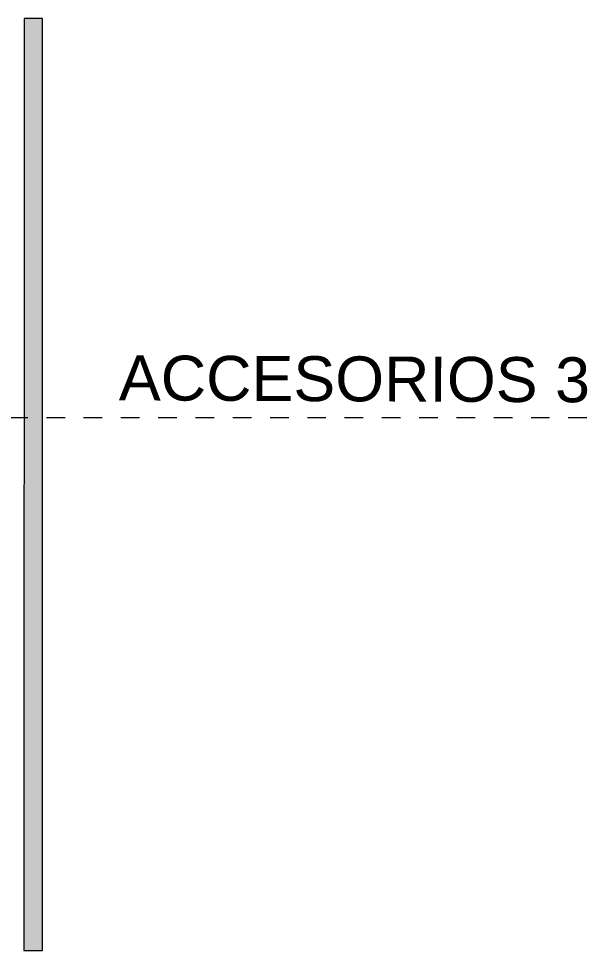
# Model space of a CAD drawing. Header units: millimetres. Extents: x 1010 to 1494, y -119 to 564.
# Drawn here: x 1312.8 to 1315.89, y 439.34 to 444.34 of the extents above; entities that cross this region are included whole.
import ezdxf

# ---------------------------------------------------------------- set-up
doc = ezdxf.new("R2010")
doc.units = ezdxf.units.MM
doc.linetypes.add('DASHDOT', pattern=[1, 0.5, -0.25, 0, -0.25])
doc.layers.get('0').update_dxf_attribs({"lineweight": 9})
doc.layers.add('20', color=6, linetype='Continuous', lineweight=9)
doc.layers.add('Marca', color=1, linetype='Continuous', lineweight=9)
doc.styles.add('SWISS', font='swiss.ttf')

# ---------------------------------------------------------------- blocks, each defined once
blk = doc.blocks.new('*A393')
at = {"layer": 'Marca', "linetype": 'DASHDOT', "lineweight": 0}
blk.add_line((33940.1, 18035.1), (90693.3, 18035.1), dxfattribs=at)

msp = doc.modelspace()

# ---------------------------------------------------------------- hatches: boundary and pattern name
at = {"true_color": 0xf1eb1f}
h = msp.add_hatch(color=2, dxfattribs=at)
h.dxf.hatch_style = 1
h.paths.add_polyline_path([(1312.9261, 439.34329), (1312.92715, 444.34329), (1312.82715, 444.34331), (1312.8261, 439.34331)])

# ---------------------------------------------------------------- linework, layer by layer
msp.add_lwpolyline([(1312.9261, 439.34329), (1312.92715, 444.34329), (1312.82715, 444.34331), (1312.8261, 439.34331), (1312.9261, 439.34329)])

# ---------------------------------------------------------------- block references
at = {"lineweight": 0, "xscale": 0.001, "yscale": 0.001, "zscale": 0.001}
msp.add_blockref('*A393', (1270.00706, 424.16695), dxfattribs=at)

# ---------------------------------------------------------------- texts
at = {"layer": '20', "insert": (1313.33667, 442.53616), "char_height": 0.2412044, "attachment_point": 1, "rotation": 359.75646, "style": 'SWISS'}
msp.add_mtext_dynamic_manual_height_columns('ACCESORIOS 3', width=3.6835858, gutter_width=0.72736, heights=[0], dxfattribs=at)

doc.saveas('drawing.dxf')
